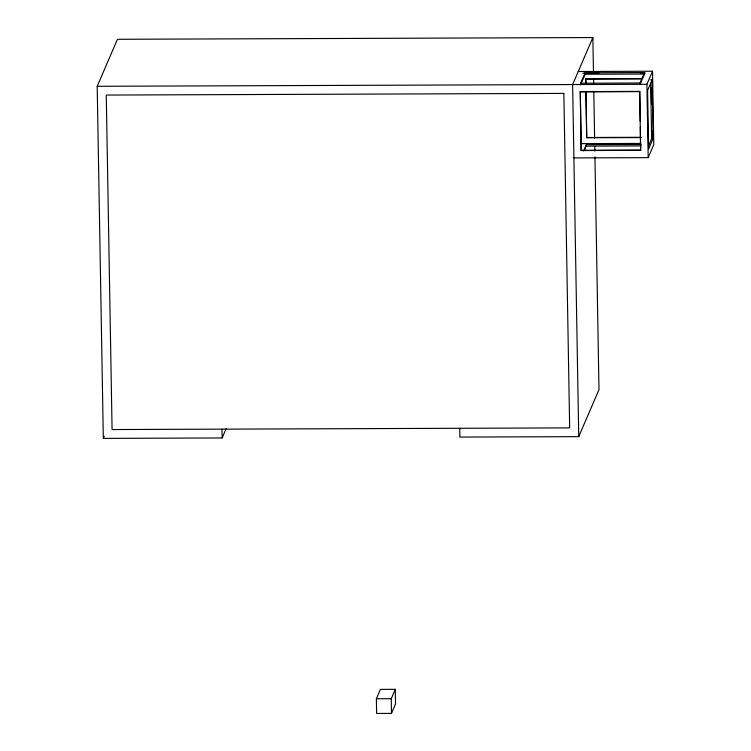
<?xml version="1.0" encoding="UTF-8"?>
<svg xmlns="http://www.w3.org/2000/svg" width="751" height="751" viewBox="0 0 751 751"><rect width="100%" height="100%" fill="white"/><g stroke="black" fill="none" stroke-linecap="round" stroke-linejoin="round"><path stroke-width="1.13" d="M226.314 428.333L222.165 437.955L103.319 438.387L97.198 86.29L117.438 39.287L592.868 37.55L593.45 71.476M103.319 438.387L104.239 436.247M592.868 37.55L572.619 84.563L578.739 436.65L459.884 437.082L459.734 428.286M580.636 84.694L580.607 83.23L585.104 72.781L644.536 72.565L644.565 74.03L585.132 74.246L581.086 83.652M640.34 127.06L640.622 150.331L581.199 150.557L580.288 91.603L639.721 91.387L640.237 121.305M585.771 83.671L585.799 78.808L641.73 78.602M581.199 150.557L580.288 91.603M641.476 137.555L586.709 137.752L586.015 91.462M583.658 150.932L586.362 144.671L641.129 144.474M584.588 150.313L586.362 144.671M640.068 84.478L640.04 83.004L644.536 72.565M640.519 83.427L641.861 80.301M642.762 78.207L644.114 75.072M376.373 698.777L380.428 689.38L395.279 689.324L395.542 703.997L391.487 713.394L376.636 713.45L376.373 698.777L391.233 698.721L395.279 689.324M640.622 150.331L639.721 91.387M573.895 157.917L648.179 157.644L646.902 84.29L652.525 71.232L578.242 71.505M652.093 79.869L647.597 90.317L648.62 148.998L653.117 138.559L652.093 79.869L650.61 79.878M648.479 145.872L651.633 138.559L650.666 83.333M648.179 157.644L653.802 144.586L652.525 71.232M578.739 436.65L598.988 389.647L594.942 156.865M582.776 73.213L598.96 73.157M640.556 72.997L645.175 72.988M585.686 79.071L642.781 78.864M580.607 83.23L640.04 83.004M97.198 86.29L646.902 84.29M580.176 91.866L639.608 91.65M586.822 137.499L640.425 137.302M651.633 138.559L653.117 138.559M580.532 143.648L640.622 143.432M586.381 146.135L641.157 145.938M581.312 150.294L640.734 150.078M651.22 87.97L651.502 104.136M651.962 130.683L652.103 138.766M593.572 78.489L593.656 83.173M593.797 91.359L594.614 138.146M594.754 146.332L594.839 151.017M585.799 78.808L585.883 83.408M585.902 91.725L586.709 137.752M585.104 72.781L585.132 74.246M391.233 698.721L391.487 713.394M222.014 429.15L222.165 437.955M563.86 93.396L106.266 95.058L112.077 429.553L569.671 427.882L563.86 93.396"/></g></svg>
